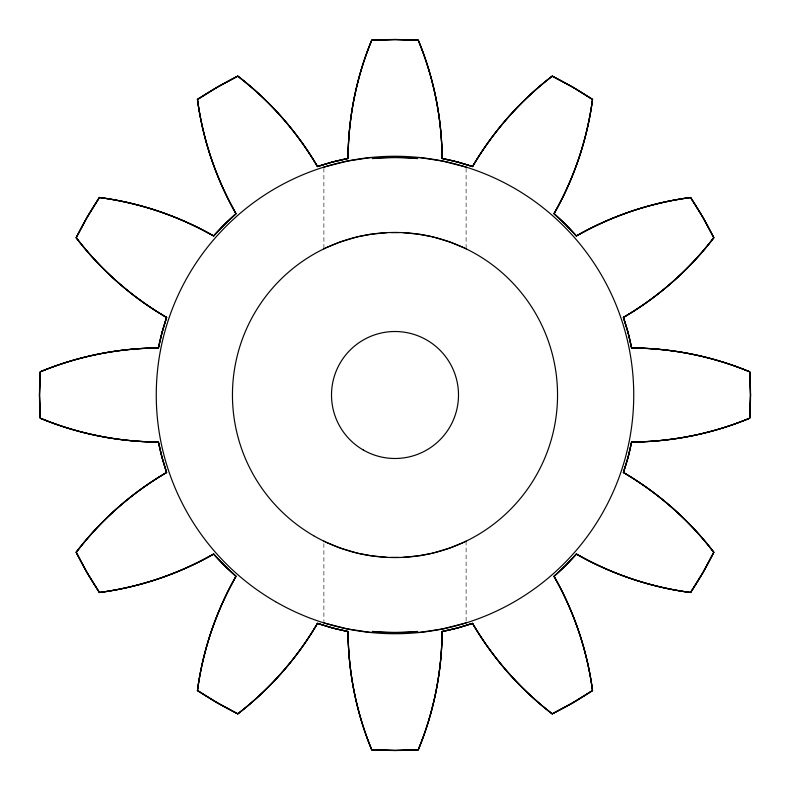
<?xml version="1.0" encoding="UTF-8"?>
<svg xmlns="http://www.w3.org/2000/svg" width="790" height="790" viewBox="0 0 790 790"><rect width="100%" height="100%" fill="white"/><g stroke="black" fill="none" stroke-linecap="round" stroke-linejoin="round"><path stroke-width="0.59" stroke-dasharray="3.95 2.96" d="M466.11 168.319L466.11 248.84M466.11 541.16L466.11 621.681M323.89 168.319L323.89 248.84M323.89 543.599L323.89 621.681"/><path stroke-width="1.19" d="M442.094 158.435A236.615 236.615 0 0 1 472.529 166.552C492.96 131.663 520.166 100.774 552.23 76.146L572.77 87.167L592.53 99.441A313.897 313.897 0 0 1 554.037 213.695A237.504 237.504 0 0 1 576.354 235.943C611.48 215.917 650.506 202.754 690.598 197.51L702.873 217.26L713.805 237.721A311.033 311.033 0 0 1 623.399 317.402A218.712 218.712 0 0 1 631.595 347.965C672.014 348.173 712.383 356.28 749.71 371.794L750.5 395L749.71 418.206A311.961 311.961 0 0 1 631.595 442.005A217.922 217.922 0 0 1 623.399 472.489C658.307 492.921 689.216 520.156 713.805 552.279L702.873 572.74L690.598 592.49C650.506 587.256 611.49 574.073 576.364 554.057A237.504 237.504 0 0 1 554.027 576.325C574.073 611.44 587.207 650.466 592.53 690.549L572.77 702.833L552.23 713.854A314.815 314.815 0 0 1 472.499 623.389A220.973 220.973 0 0 1 442.094 631.546C441.887 672.004 433.759 712.392 418.256 749.769L395.04 750.47L371.744 749.769C356.26 712.392 348.242 671.994 348.035 631.546A218.712 218.712 0 0 1 317.481 623.359C297.079 658.297 269.815 689.157 237.79 713.854L217.309 702.833L197.47 690.549C202.803 650.456 216.016 611.47 236.003 576.325A248.771 248.771 0 0 1 213.606 554.086C178.481 574.073 139.484 587.256 99.402 592.49L87.127 572.74L76.195 552.279C100.784 520.156 131.654 492.871 166.601 472.489A251.111 251.111 0 0 1 158.395 442.045A312.662 312.662 0 0 1 40.29 418.206L39.5 395L40.29 371.794C77.627 356.31 117.987 348.173 158.405 347.965A252.03 252.03 0 0 1 166.591 317.402C131.634 297.089 100.765 269.834 76.195 237.721L87.127 217.26L99.402 197.51C139.494 202.754 178.51 215.917 213.636 235.943A248.771 248.771 0 0 1 236.022 213.705A315.457 315.457 0 0 1 197.421 99.451M418.266 40.231A312.86 312.86 0 0 1 442.084 158.454L457.43 161.98L472.538 166.532C493.019 131.683 520.205 100.814 552.23 76.146L572.77 87.167L592.53 99.441C587.207 139.534 574.073 178.56 554.017 213.675L565.581 224.459L576.364 235.943C611.519 215.966 650.506 202.813 690.598 197.51L702.873 217.26L713.805 237.721C689.226 269.834 658.337 297.05 623.399 317.412L628.05 332.531L631.595 347.965C672.023 348.232 712.353 356.339 749.71 371.794L750.5 395L749.71 418.206C712.383 433.72 672.014 441.817 631.595 442.035L628.05 457.42L623.399 472.489C658.287 492.98 689.166 520.185 713.805 552.279L702.873 572.74L690.598 592.49C650.516 587.177 611.509 574.044 576.364 554.057L565.581 565.541L554.017 576.325C574.024 611.47 587.138 650.466 592.53 690.549L572.77 702.833L552.23 713.854C520.195 689.157 492.94 658.297 472.538 623.359L457.43 628.001L442.094 631.546C441.827 672.004 433.7 712.363 418.256 749.769L395.04 750.47L371.744 749.769C356.329 712.363 348.272 671.994 348.035 631.546L332.6 628.001L317.481 623.359C297.03 658.268 269.785 689.107 237.79 713.854L217.309 702.833L197.47 690.549C202.862 650.466 216.065 611.5 236.003 576.325L224.469 565.541L213.636 554.057C178.491 574.044 139.484 587.177 99.402 592.49L87.127 572.74L76.195 552.279C100.834 520.185 131.683 492.93 166.601 472.489L162.029 457.42L158.405 442.035C117.987 441.827 77.627 433.69 40.29 418.206L39.5 395L40.29 371.794C77.657 356.369 117.977 348.232 158.405 347.965L162.029 332.531L166.601 317.412C131.654 297.06 100.824 269.785 76.195 237.721L87.127 217.26L99.402 197.51C139.494 202.813 178.481 215.966 213.636 235.943L224.469 224.459L236.003 213.675C216.016 178.52 202.803 139.534 197.47 99.441L217.309 87.167L237.79 76.146C269.844 100.765 297.05 131.654 317.481 166.532A234.028 234.028 0 0 1 348.025 158.435M166.601 317.412L162.029 332.531L158.405 347.965A312.662 312.662 0 0 0 40.29 371.794A341.981 341.981 0 0 0 40.29 418.206C77.657 433.621 117.987 441.788 158.405 442.035L162.029 457.42L166.601 472.489A311.724 311.724 0 0 0 76.205 552.279A356.31 356.31 0 0 0 99.412 592.48A312.366 312.366 0 0 0 213.616 554.027M576.364 235.943L565.581 224.459L554.017 213.675C574.044 178.54 587.128 139.524 592.53 99.441A367.133 367.133 0 0 0 552.23 76.146A313.956 313.956 0 0 0 472.558 166.552L457.43 161.98L442.094 158.454C441.887 117.996 433.759 77.608 418.256 40.231L395.04 39.53L371.744 40.231C356.27 77.617 348.232 118.006 348.035 158.454L332.6 161.98L317.481 166.532A313.956 313.956 0 0 0 237.79 76.136L217.309 87.167L197.47 99.441C202.872 139.524 216.045 178.5 236.003 213.675L224.469 224.459L213.636 235.943M442.094 158.454C441.827 117.996 433.7 77.637 418.256 40.231L395.04 39.53L371.744 40.231C356.3 77.627 348.301 118.006 348.035 158.454L332.6 161.98L317.481 166.532C296.991 131.683 269.815 100.814 237.79 76.146A386.201 386.201 0 0 0 197.47 99.441M576.364 554.057L565.581 565.541L554.017 576.325A313.897 313.897 0 0 1 592.52 690.549A367.153 367.153 0 0 1 552.23 713.854C520.245 689.107 492.97 658.277 472.538 623.359L457.43 628.001L442.094 631.546A312.86 312.86 0 0 1 418.266 749.769M323.89 248.84L324.68 248.445M466.11 541.16L465.32 541.555M325.282 248.159L326.063 247.793M463.937 542.207L464.718 541.841M327.011 247.359L340.065 242.017L355.332 237.375M462.989 542.641L449.935 547.983L434.668 552.625M323.89 167.105L347.225 161.091L370.954 157.477M466.11 622.895L442.775 628.909L419.046 632.523M356.3 237.138L358.245 236.664M431.755 553.336L433.7 552.862M359.253 236.447L370.816 234.265M430.748 553.553L419.184 555.735M371.932 234.107L386.754 232.675M418.068 555.893L403.246 557.325M403.246 232.675L418.068 234.107M386.754 557.325L371.932 555.893M419.046 157.477L442.775 161.091L466.11 167.105M370.945 632.523L347.225 628.909L323.89 622.895M419.184 234.265L430.748 236.447M370.816 555.735L359.253 553.553M348.035 631.546L332.6 628.001L317.481 623.359A314.815 314.815 0 0 1 237.76 713.824A386.251 386.251 0 0 1 197.47 690.539M431.755 236.664L433.7 237.138M356.3 552.862L358.245 553.336M434.668 237.375L449.935 242.017L462.989 247.359M355.332 552.625L340.065 547.983L327.011 542.641M463.937 247.793L464.718 248.159M325.282 541.841L326.063 542.207M465.32 248.445L466.11 248.84M324.68 541.555L323.89 541.16M213.636 554.057L224.469 565.541L236.003 576.325A315.467 315.467 0 0 0 197.421 690.539M213.616 235.973A312.366 312.366 0 0 0 99.402 197.49A356.31 356.31 0 0 0 76.186 237.721A309.947 309.947 0 0 0 166.581 317.442M371.685 749.789A313.126 313.126 0 0 1 348.074 631.546M418.256 749.769A381.886 381.886 0 0 1 371.744 749.759M576.384 554.027A312.366 312.366 0 0 0 690.598 592.51A356.31 356.31 0 0 0 713.814 552.279A312.84 312.84 0 0 0 623.389 472.509L628.05 457.42L631.595 442.035C672.014 441.778 712.353 433.651 749.71 418.206A341.981 341.981 0 0 0 749.71 371.794A311.961 311.961 0 0 0 631.595 347.995L628.05 332.531L623.399 317.412C658.317 297.02 689.166 269.785 713.805 237.721A356.31 356.31 0 0 0 690.588 197.52A312.366 312.366 0 0 0 576.384 235.973M371.744 40.241A381.886 381.886 0 0 1 418.256 40.231M348.074 158.454A313.126 313.126 0 0 1 371.685 40.211M372.169 158.365A68.691 17.439 0.4 0 1 417.485 158.612M372.515 158.612A68.691 17.439 -0.4 0 1 417.831 158.365M417.485 631.388A68.691 17.439 -0.4 0 1 372.159 631.635M417.831 631.635A68.691 17.439 0.4 0 1 372.515 631.388M391.465 232.606A65.205 26.297 0 0 1 398.545 232.606M398.535 557.394A65.205 26.297 0 0 1 391.455 557.394M313.729 535.768A162.542 162.542 0 0 0 557.543 395A162.542 162.542 0 0 0 313.729 254.232A162.542 162.542 0 0 0 313.729 535.768M363.252 449.984A63.496 63.496 0 0 0 458.496 395A63.496 63.496 0 0 0 363.252 340.016A63.496 63.496 0 0 0 363.252 449.984M275.631 601.753A238.738 238.738 0 0 0 633.738 395A238.738 238.738 0 0 0 275.631 188.247A238.738 238.738 0 0 0 275.631 601.753"/></g></svg>
